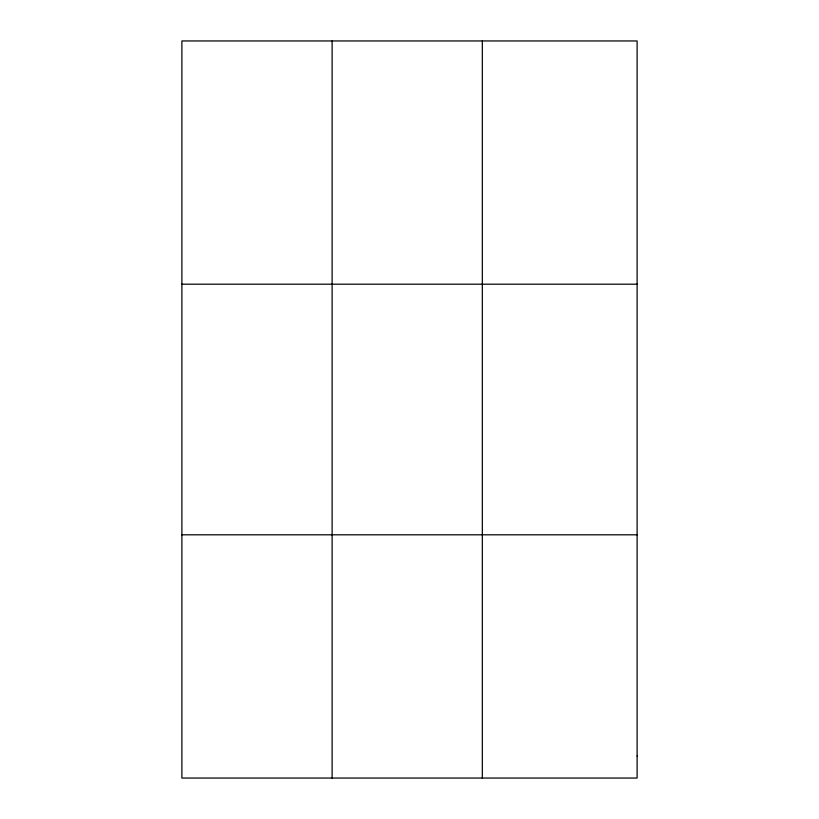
<?xml version="1.0" encoding="UTF-8"?>
<svg xmlns="http://www.w3.org/2000/svg" width="819" height="819" viewBox="0 0 819 819"><rect width="100%" height="100%" fill="white"/><g stroke="black" fill="none" stroke-linecap="round" stroke-linejoin="round"><path stroke-width="1.23" d="M332.115 40.95L332.115 778.05M482.33 40.95L482.33 778.05M181.89 284.193L637.11 284.193M181.89 534.807L637.11 534.807M637.11 755.937L637.11 778.05L181.89 778.05L181.89 40.95L637.11 40.95L637.11 755.937"/></g></svg>
